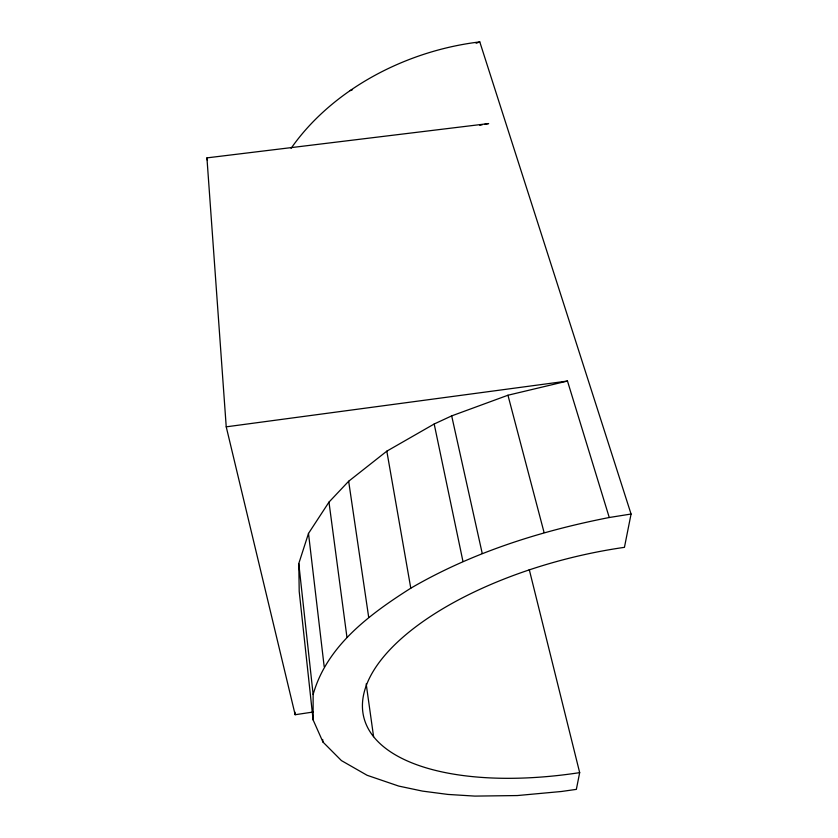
<?xml version="1.0" encoding="UTF-8"?>
<svg xmlns="http://www.w3.org/2000/svg" width="838" height="838" viewBox="0 0 838 838"><rect width="100%" height="100%" fill="white"/><g stroke="black" fill="none" stroke-linecap="round" stroke-linejoin="round"><path stroke-width="1.26" d="M529.249 569.515L579.676 772.636L576.355 789.375L561.439 791.491L517.35 795.555L474.895 796.1L447.963 794.434L422.467 791.103L398.71 786.075L367.107 775.286L341.422 760.59L322.965 742.049L313.108 719.884L313.14 694.513L298.778 563.565L308.499 533.429L328.978 502.119L348.66 481.253L386.821 451.158L434.189 423.997L451.682 415.889L507.954 395.232L567.483 381.049L609.257 517.507L631.066 514.029L479.786 41.9L476.12 43.283M631.066 514.029L624.446 547.34A242.528 106.426 -13.5 0 0 363.483 695.341A242.528 106.426 -13.5 0 0 579.676 772.636M313.14 694.513C326.82 645.689 370.029 614.065 410.788 588.203C471.983 552.567 540.049 531.062 609.257 517.507M350.054 90.64L352.505 89.718M484.846 124.254A231.518 158.738 -16.4 0 1 488.659 123.563L206.934 157.879L226.229 426.835L295.165 714.72L313.203 712.017M226.229 426.835L567.483 381.049M507.954 395.232L544.072 532.476M451.682 415.889L482.227 553.426M434.189 423.997L462.974 561.502M206.934 157.879L207.447 160.446M386.821 451.158L410.788 588.203M348.66 481.253L368.689 617.281M366.185 683.913L373.591 736.696M328.978 502.119L346.932 637.163M308.499 533.429L324.18 666.619M322.672 739.462L322.965 742.049M313.108 719.884L299.208 591.408L298.778 563.565M294.903 712.111L295.165 714.72M291.079 148.347A218.257 160.875 -17.6 0 1 479.786 41.9M479.776 125.25A231.518 158.738 -16.4 0 1 482.311 124.747"/></g></svg>
